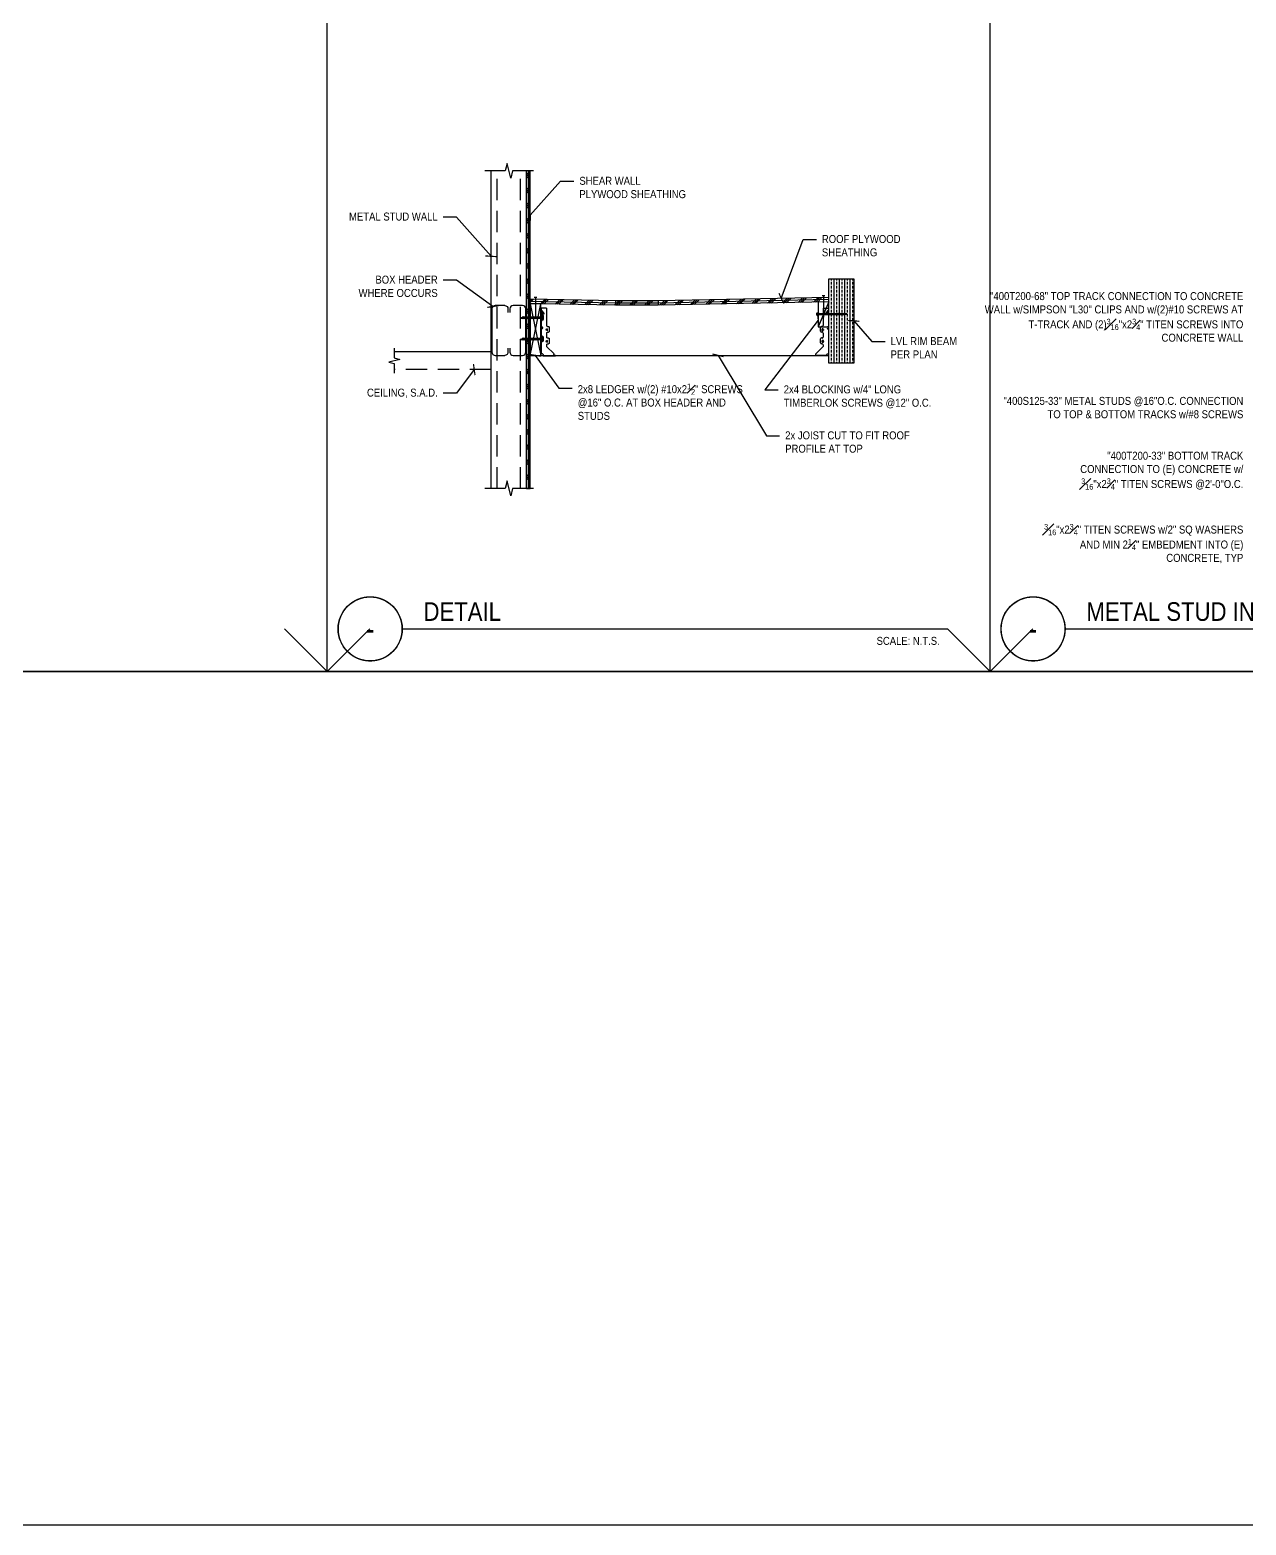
# Model space of a CAD drawing. Header units: inches. Extents: x -16404 to 14624, y -1591 to 16152.
# Drawn here: x -13829.1 to -13658.1, y 5040 to 5250.2 of the extents above; entities that cross this region are included whole.
import ezdxf
from ezdxf.enums import TextEntityAlignment as Align

# ---------------------------------------------------------------- set-up
doc = ezdxf.new("R2010")
doc.units = ezdxf.units.IN
doc.header["$LTSCALE"] = 24
doc.header["$MEASUREMENT"] = 0
doc.linetypes.add('DASHED2', pattern=[0.375, 0.25, -0.125])
doc.linetypes.add('HIDDEN2', pattern=[0.1875, 0.125, -0.0625])
doc.layers.get('0').update_dxf_attribs({"linetype": 'CONTINUOUS'})
for name, color, linetype in [('S-ANNO-DIMS', 2, 'CONTINUOUS'), ('S-ANNO-NOTE', 4, 'CONTINUOUS'), ('S-ARCH', 1, 'CONTINUOUS'), ('S-BREAK', 2, 'CONTINUOUS'), ('S-CONC', 4, 'CONTINUOUS'), ('S-NAIL', 2, 'CONTINUOUS'), ('S-SIMPSON', 2, 'CONTINUOUS'), ('S-STEEL', 4, 'CONTINUOUS'), ('S-WOOD', 3, 'CONTINUOUS')]:
    doc.layers.add(name, color=color, linetype=linetype)
doc.layers.add('S-ANNO-GRID-NONPLOT', color=251, linetype='CONTINUOUS', plot=False)
doc.layers.add('S-ANNO-NONPLOT', color=253, linetype='CONTINUOUS', plot=False)
doc.layers.add('S-HATCH1', color=1, linetype='CONTINUOUS', transparency=0.5)
doc.styles.add('Arial', font='arial.ttf', dxfattribs={"width": 0.85})
doc.dimstyles.new('DIM-12$7', dxfattribs={"dimscale": 12, "dimtxt": 0.09375, "dimasz": 0.125, "dimexe": 0.0625, "dimexo": 0.0625, "dimgap": 0.0625, "dimtad": 1, "dimdec": 4, "dimzin": 11, "dimdsep": 46, "dimlunit": 4, "dimtxsty": 'Arial', "dimblk": 'ARCHTICK', "dimcen": 0.125, "dimclrd": 256, "dimclre": 256, "dimclrt": 4, "dimadec": 0, "dimazin": 0, "dimtfac": 0.75, "dimtdec": 4, "dimtofl": 0, "dimtmove": 0, "dimatfit": 3, "dimldrblk": 'ARCHTICK', "dimfxl": 1, "dimfrac": 1, "dimtolj": 1, "dimtzin": 11, "dimarcsym": 0})

# ---------------------------------------------------------------- blocks, each defined once
blk = doc.blocks.new('LUS28-r')
at = {"layer": 'S-SIMPSON'}
for p, q in [((-0.81, 6.62), (-0.81, 4.19)), ((-0.81, 6.62), (-0.06, 6.62)), ((-0.39, 5.97), (-0.08, 6.34)), ((-0.08, 6.32), (-0.37, 5.96)), ((-0.06, 6.62), (-0.06, 0.25)), ((0, 6.62), (-0.06, 6.62)), ((0, 0.25), (0, 6.62)), ((-0.06, 6.26), (-0.34, 5.93)), ((-0.32, 5.85), (-0.14, 5.82)), ((-0.32, 5.8), (-0.14, 5.77)), ((-0.3, 5.73), (-0.06, 5.69)), ((-0.14, 5.82), (-0.14, 5.77)), ((-0.14, 5.82), (-0.06, 5.73)), ((-0.14, 5.77), (-0.06, 5.69)), ((-0.06, 5.69), (-0.06, 5.73)), ((-1.19, 3.38), (-1.19, 3.94)), ((-1.19, 1.75), (-1.19, 2.31)), ((-0.94, 4.06), (-1.06, 4.06)), ((-0.94, 3.25), (-1.06, 3.25)), ((-0.94, 2.44), (-1.06, 2.44)), ((-0.94, 3.45), (-0.94, 3.73)), ((-0.94, 1.83), (-0.94, 2.11)), ((-0.81, 3.12), (-0.81, 2.56)), ((-2.06, 0), (-1.93, 0)), ((-2.06, -0.06), (-2.06, 0)), ((-0.32, 0), (-1.93, 0)), ((-1.86, 0.2), (-0.81, 1.25)), ((-0.94, 1.62), (-1.06, 1.62)), ((-0.81, 1.5), (-0.81, 1.25)), ((-0.32, 0), (-0.32, -0.06)), ((-0.11, 0.2), (-0.06, 0.25)), ((-0.06, 0.25), (0, 0.25)), ((-0.32, -0.06), (-2.06, -0.06))]:
    blk.add_line(p, q, dxfattribs=at)
for points in [[(-1.99, -0.06), (-1.86, 0.07, 0.414214), (-1.86, 0.2)], [(-0.25, 0.2), (-0.31, 0.13, 0.375313), (-0.32, 0)], [(-0.25, 0.2, -0.414214), (-0.11, 0.2)]]:
    blk.add_lwpolyline(points, format="xyb", dxfattribs=at)
for centre, radius, start, end in [((-0.11, 6.38), 0.0492, 320, 0), ((-0.11, 6.35), 0.0492, 320, 0), ((-0.27, 5.88), 0.148, 140, 260), ((-0.3, 5.9), 0.0984, 140, 260), ((-0.31, 5.9), 0.0471, 140, 260), ((-1.06, 3.94), 0.125, 90, 180), ((-1.06, 3.38), 0.125, 180, 270), ((-1.06, 2.31), 0.125, 90, 180), ((-0.94, 4.19), 0.125, 270, 0), ((-0.94, 3.44), 0.292, 75.6955, 90), ((-0.94, 3.66), 0.0477, 57.3921, 90), ((-0.94, 3.64), 0.0327, 56.4892, 90), ((-0.94, 3.55), 0.0327, 270, 303.5108), ((-0.94, 3.53), 0.0477, 270, 302.6079), ((-0.94, 3.74), 0.292, 270, 284.3045), ((-0.94, 3.12), 0.125, 0, 90), ((-0.94, 2.56), 0.125, 270, 0), ((-0.94, 1.82), 0.292, 75.6955, 90), ((-0.95, 3.62), 0.0605, 32.0281, 56.4892), ((-0.95, 3.57), 0.0605, 303.5108, 327.9719), ((-0.96, 3.63), 0.0838, 32.9227, 57.3921), ((-0.96, 3.56), 0.0838, 302.6079, 327.0773), ((-0.98, 3.6), 0.0894, 14.5265, 32.0281), ((-0.98, 3.58), 0.0894, 327.9719, 345.4735), ((-0.99, 3.61), 0.121, 15.0134, 32.9227), ((-1.02, 3.59), 0.129, 0, 14.5265), ((-1.02, 3.59), 0.129, 345.4735, 360), ((-0.99, 3.58), 0.121, 327.0773, 344.9866), ((-1.04, 3.59), 0.171, 0, 15.0134), ((-1.04, 3.59), 0.171, 344.9866, 0), ((-0.92, 3.52), 0.215, 55.2517, 64.6689), ((-0.92, 3.67), 0.215, 295.3311, 304.7483), ((-0.88, 3.56), 0.158, 50.4364, 55.2517), ((-0.88, 3.62), 0.158, 304.7483, 309.5636), ((-0.83, 3.59), 0.0996, 0, 23.0158), ((-0.83, 3.59), 0.0996, 336.9842, 0), ((-0.06, 3.88), 0.188, 90.0306, 270), ((-1.06, 1.75), 0.125, 180, 270), ((-0.94, 2.03), 0.0477, 57.3921, 90), ((-0.94, 2.02), 0.0327, 56.4892, 90), ((-0.94, 1.92), 0.0327, 270, 303.5108), ((-0.94, 1.91), 0.0477, 270, 302.6079), ((-0.94, 2.12), 0.292, 270, 284.3045), ((-0.94, 1.5), 0.125, 0, 90), ((-0.95, 1.99), 0.0605, 32.0281, 56.4892), ((-0.95, 1.94), 0.0605, 303.5108, 327.9719), ((-0.96, 2), 0.0838, 32.9227, 57.3921), ((-0.96, 1.94), 0.0838, 302.6079, 327.0773), ((-0.98, 1.98), 0.0894, 14.5265, 32.0281), ((-0.98, 1.96), 0.0894, 327.9719, 345.4735), ((-0.99, 1.98), 0.121, 15.0134, 32.9227), ((-1.02, 1.97), 0.129, 0, 14.5265), ((-1.02, 1.97), 0.129, 345.4735, 360), ((-0.99, 1.96), 0.121, 327.0773, 344.9866), ((-1.04, 1.97), 0.171, 0, 15.0134), ((-1.04, 1.97), 0.171, 344.9866, 0), ((-0.92, 1.89), 0.215, 55.2517, 64.6689), ((-0.92, 2.05), 0.215, 295.3311, 304.7483), ((-0.88, 1.94), 0.158, 50.4364, 55.2517), ((-0.88, 2), 0.158, 304.7483, 309.5636), ((-0.83, 1.97), 0.0996, 0, 23.0158), ((-0.83, 1.97), 0.0996, 336.9842, 0)]:
    blk.add_arc(centre, radius, start, end, dxfattribs=at)
blk = doc.blocks.new('10d')
at = {"color": 3}
blk.add_line((0.19, 0.25), (-0.19, 0.25), dxfattribs=at)
at = {"color": 2}
blk.add_line((0, 0.25), (0, -2.75), dxfattribs=at)
blk = doc.blocks.new('_ARCHTICK')
at = {"color": 0, "linetype": 'ByBlock', "const_width": 0.15}
blk.add_lwpolyline([(-0.5, -0.5), (0.5, 0.5)], dxfattribs=at)
blk = doc.blocks.new('no10x2-1-2 Sht Mtl Screw')
at = {"color": 2}
for p, q in [((-0.33, 0.26), (-0.33, 0.07)), ((0.23, 0.35), (-0.24, 0.35)), ((-0.14, 0.07), (-0.14, 0.26)), ((-0.11, -2.48), (-0.11, 0)), ((0.1, 0), (0.1, -2.85)), ((0.13, 0.26), (0.13, 0.07)), ((0.32, 0.07), (0.32, 0.26)), ((0.15, -0.64), (-0.16, -0.49)), ((0.15, -0.78), (-0.16, -0.62)), ((0.15, -0.92), (-0.16, -0.76)), ((0.15, -1.06), (-0.16, -0.9)), ((0.15, -1.2), (-0.16, -1.04)), ((0.15, -1.34), (-0.16, -1.18)), ((0.15, -1.47), (-0.16, -1.32)), ((0.15, -1.61), (-0.16, -1.45)), ((0.15, -1.75), (-0.16, -1.59)), ((0.15, -1.89), (-0.16, -1.73)), ((0.15, -2.03), (-0.16, -1.87)), ((0.15, -2.17), (-0.16, -2.01)), ((0.15, -0.51), (-0.14, -0.36)), ((0.15, -2.31), (-0.16, -2.15)), ((0.15, -2.44), (-0.16, -2.28)), ((0.15, -2.58), (-0.16, -2.42)), ((0, -2.79), (-0.09, -2.59)), ((0.1, -2.85), (0.08, -2.85))]:
    blk.add_line(p, q, dxfattribs=at)
blk.add_lwpolyline([(0.48, 0.07), (0.48, 0), (-0.48, 0), (-0.48, 0.07)], close=True, dxfattribs=at)
for centre, radius, start, end in [((-0.24, 0.26), 0.0926, 90, 180), ((-0.25, 0.18), 0.132, 37.8476, 125.9208), ((0, 0.07), 0.231, 53.1301, 126.8699), ((0.24, 0.18), 0.132, 54.0792, 142.1524), ((0.23, 0.26), 0.0926, 0, 90), ((0.1, -2.5), 0.204, 174.7974, 205.0321), ((0.09, -2.74), 0.105, 205.7938, 275.8226)]:
    blk.add_arc(centre, radius, start, end, dxfattribs=at)
blk = doc.blocks.new('TLOK04')
at = {"layer": 'S-SIMPSON'}
for p, q in [((-0.22, 0.04), (0.22, 0.04)), ((-0.22, 0.04), (-0.22, 0)), ((-0.22, 0), (0.22, 0)), ((-0.18, 0.19), (-0.18, 0.04)), ((-0.14, 0.2), (0.14, 0.2)), ((-0.07, -0.12), (-0.13, 0)), ((-0.13, 0), (0.13, 0)), ((-0.09, 0.19), (-0.09, 0.04)), ((0.07, -0.12), (0.13, 0)), ((0.09, 0.19), (0.09, 0.04)), ((0.18, 0.19), (0.18, 0.04)), ((0.22, 0.04), (0.22, 0)), ((-0.07, -2.03), (-0.1, -2)), ((-0.07, -2.03), (-0.1, -2)), ((-0.07, -2.03), (-0.1, -2)), ((-0.07, -2.03), (-0.1, -2)), ((-0.07, -2), (-0.1, -2)), ((-0.07, -2), (-0.1, -2)), ((-0.07, -2), (-0.1, -2)), ((-0.07, -2), (-0.1, -2)), ((-0.1, -2), (0.1, -2.04)), ((-0.1, -2), (0.1, -2.04)), ((-0.1, -2), (0.1, -2.04)), ((-0.1, -2), (0.1, -2.04)), ((-0.07, -2.08), (-0.1, -2.09)), ((-0.07, -2.08), (-0.1, -2.09)), ((-0.07, -2.08), (-0.1, -2.09)), ((-0.07, -2.08), (-0.1, -2.09)), ((-0.07, -2.08), (-0.1, -2.09)), ((-0.07, -2.11), (-0.1, -2.09)), ((-0.07, -2.11), (-0.1, -2.09)), ((-0.07, -2.11), (-0.1, -2.09)), ((-0.07, -2.11), (-0.1, -2.09)), ((-0.07, -2.11), (-0.1, -2.09)), ((-0.1, -2.09), (0.1, -2.13)), ((-0.1, -2.09), (0.1, -2.13)), ((-0.1, -2.09), (0.1, -2.13)), ((-0.1, -2.09), (0.1, -2.13)), ((-0.1, -2.09), (0.1, -2.13)), ((-0.07, -0.12), (-0.07, -2)), ((0.1, -2.04), (-0.07, -2)), ((0.1, -2.04), (-0.07, -2)), ((0.1, -2.04), (-0.07, -2)), ((0.1, -2.04), (-0.07, -2)), ((-0.07, -2.03), (-0.07, -2.08)), ((0.07, -2.06), (-0.07, -2.03)), ((0.07, -2.06), (-0.07, -2.03)), ((0.07, -2.06), (-0.07, -2.03)), ((0.07, -2.06), (-0.07, -2.03)), ((0.1, -2.13), (-0.07, -2.08)), ((0.1, -2.13), (-0.07, -2.08)), ((0.1, -2.13), (-0.07, -2.08)), ((0.1, -2.13), (-0.07, -2.08)), ((0.1, -2.13), (-0.07, -2.08)), ((0.07, -0.12), (0.07, -2.03)), ((0.07, -2.06), (0.1, -2.04)), ((0.07, -2.06), (0.1, -2.04)), ((0.07, -2.06), (0.1, -2.04)), ((0.07, -2.06), (0.1, -2.04)), ((0.07, -2.06), (0.07, -2.12)), ((-0.07, -2.2), (-0.1, -2.17)), ((-0.07, -2.2), (-0.1, -2.17)), ((-0.07, -2.2), (-0.1, -2.17)), ((-0.07, -2.2), (-0.1, -2.17)), ((-0.07, -2.17), (-0.1, -2.17)), ((-0.07, -2.17), (-0.1, -2.17)), ((-0.07, -2.17), (-0.1, -2.17)), ((-0.07, -2.17), (-0.1, -2.17)), ((-0.1, -2.17), (0.1, -2.21)), ((-0.1, -2.17), (0.1, -2.21)), ((-0.1, -2.17), (0.1, -2.21)), ((-0.1, -2.17), (0.1, -2.21)), ((-0.07, -2.25), (-0.1, -2.26)), ((-0.07, -2.25), (-0.1, -2.26)), ((-0.07, -2.25), (-0.1, -2.26)), ((-0.07, -2.25), (-0.1, -2.26)), ((-0.07, -2.28), (-0.1, -2.26)), ((-0.07, -2.28), (-0.1, -2.26)), ((-0.07, -2.28), (-0.1, -2.26)), ((-0.07, -2.28), (-0.1, -2.26)), ((-0.1, -2.26), (0.1, -2.3)), ((-0.1, -2.26), (0.1, -2.3)), ((-0.1, -2.26), (0.1, -2.3)), ((-0.1, -2.26), (0.1, -2.3)), ((-0.07, -2.37), (-0.1, -2.34)), ((-0.07, -2.37), (-0.1, -2.34)), ((-0.07, -2.37), (-0.1, -2.34)), ((-0.07, -2.37), (-0.1, -2.34)), ((-0.07, -2.34), (-0.1, -2.34)), ((-0.07, -2.34), (-0.1, -2.34)), ((-0.07, -2.34), (-0.1, -2.34)), ((-0.07, -2.34), (-0.1, -2.34)), ((-0.1, -2.34), (0.1, -2.38)), ((-0.1, -2.34), (0.1, -2.38)), ((-0.1, -2.34), (0.1, -2.38)), ((-0.1, -2.34), (0.1, -2.38)), ((-0.07, -2.42), (-0.1, -2.43)), ((-0.07, -2.42), (-0.1, -2.43)), ((-0.07, -2.45), (-0.1, -2.43)), ((-0.07, -2.45), (-0.1, -2.43)), ((-0.1, -2.43), (0.1, -2.47)), ((-0.1, -2.43), (0.1, -2.47)), ((-0.07, -2.54), (-0.1, -2.51)), ((-0.07, -2.54), (-0.1, -2.51)), ((-0.07, -2.51), (-0.1, -2.51)), ((-0.07, -2.51), (-0.1, -2.51)), ((-0.1, -2.51), (0.1, -2.55)), ((-0.1, -2.51), (0.1, -2.55)), ((-0.07, -2.59), (-0.1, -2.6)), ((-0.07, -2.62), (-0.1, -2.6)), ((-0.1, -2.6), (0.1, -2.64)), ((-0.07, -2.68), (-0.1, -2.69)), ((-0.07, -2.68), (-0.1, -2.69)), ((-0.07, -2.68), (-0.1, -2.69)), ((-0.07, -2.68), (-0.1, -2.69)), ((-0.07, -2.71), (-0.1, -2.69)), ((-0.07, -2.71), (-0.1, -2.69)), ((-0.07, -2.71), (-0.1, -2.69)), ((-0.07, -2.71), (-0.1, -2.69)), ((-0.1, -2.69), (0.1, -2.72)), ((-0.1, -2.69), (0.1, -2.72)), ((-0.1, -2.69), (0.1, -2.72)), ((-0.1, -2.69), (0.1, -2.72)), ((-0.07, -2.76), (-0.1, -2.77)), ((-0.07, -2.76), (-0.1, -2.77)), ((-0.07, -2.76), (-0.1, -2.77)), ((-0.07, -2.76), (-0.1, -2.77)), ((-0.07, -2.79), (-0.1, -2.77)), ((-0.07, -2.79), (-0.1, -2.77)), ((-0.07, -2.79), (-0.1, -2.77)), ((-0.07, -2.79), (-0.1, -2.77)), ((-0.1, -2.77), (0.1, -2.81)), ((-0.1, -2.77), (0.1, -2.81)), ((-0.1, -2.77), (0.1, -2.81)), ((-0.1, -2.77), (0.1, -2.81)), ((-0.07, -2.85), (-0.1, -2.86)), ((-0.07, -2.85), (-0.1, -2.86)), ((-0.07, -2.85), (-0.1, -2.86)), ((-0.07, -2.85), (-0.1, -2.86)), ((-0.07, -2.85), (-0.1, -2.86)), ((-0.07, -2.88), (-0.1, -2.86)), ((-0.07, -2.88), (-0.1, -2.86)), ((-0.07, -2.88), (-0.1, -2.86)), ((-0.07, -2.88), (-0.1, -2.86)), ((-0.07, -2.88), (-0.1, -2.86)), ((-0.1, -2.86), (0.1, -2.89)), ((-0.1, -2.86), (0.1, -2.89)), ((-0.1, -2.86), (0.1, -2.89)), ((-0.1, -2.86), (0.1, -2.89)), ((-0.1, -2.86), (0.1, -2.89)), ((-0.07, -2.96), (-0.1, -2.94)), ((-0.07, -2.96), (-0.1, -2.94)), ((-0.07, -2.96), (-0.1, -2.94)), ((-0.07, -2.96), (-0.1, -2.94)), ((-0.07, -2.94), (-0.1, -2.94)), ((-0.07, -2.94), (-0.1, -2.94)), ((-0.07, -2.94), (-0.1, -2.94)), ((-0.07, -2.94), (-0.1, -2.94)), ((-0.1, -2.94), (0.1, -2.98)), ((-0.1, -2.94), (0.1, -2.98)), ((-0.1, -2.94), (0.1, -2.98)), ((-0.07, -3.02), (-0.1, -3.03)), ((-0.07, -3.02), (-0.1, -3.03)), ((-0.07, -3.02), (-0.1, -3.03)), ((-0.07, -3.02), (-0.1, -3.03)), ((-0.07, -3.05), (-0.1, -3.03)), ((-0.07, -3.05), (-0.1, -3.03)), ((-0.07, -3.05), (-0.1, -3.03)), ((-0.07, -3.05), (-0.1, -3.03)), ((-0.1, -3.03), (0.1, -3.06)), ((-0.1, -3.03), (0.1, -3.06)), ((-0.1, -3.03), (0.1, -3.06)), ((-0.1, -3.03), (0.1, -3.06)), ((-0.07, -3.13), (-0.1, -3.11)), ((-0.07, -3.13), (-0.1, -3.11)), ((-0.07, -3.13), (-0.1, -3.11)), ((-0.07, -3.13), (-0.1, -3.11)), ((-0.07, -3.11), (-0.1, -3.11)), ((-0.07, -3.11), (-0.1, -3.11)), ((-0.07, -3.11), (-0.1, -3.11)), ((-0.07, -3.11), (-0.1, -3.11)), ((-0.1, -3.11), (0.1, -3.15)), ((-0.1, -3.11), (0.1, -3.15)), ((-0.1, -3.11), (0.1, -3.15)), ((-0.1, -3.11), (0.1, -3.15)), ((-0.07, -3.19), (-0.1, -3.2)), ((-0.07, -3.19), (-0.1, -3.2)), ((-0.07, -3.22), (-0.1, -3.2)), ((-0.07, -3.22), (-0.1, -3.2)), ((-0.1, -3.2), (0.1, -3.23)), ((-0.1, -3.2), (0.1, -3.23)), ((-0.07, -3.3), (-0.1, -3.28)), ((-0.07, -3.3), (-0.1, -3.28)), ((-0.07, -3.28), (-0.1, -3.28)), ((-0.07, -3.28), (-0.1, -3.28)), ((-0.1, -3.28), (0.1, -3.32)), ((-0.1, -3.28), (0.1, -3.32)), ((-0.07, -3.36), (-0.1, -3.37)), ((-0.07, -3.39), (-0.1, -3.37)), ((-0.1, -3.37), (0.1, -3.4)), ((-0.07, -3.47), (-0.1, -3.45)), ((-0.07, -3.45), (-0.1, -3.45)), ((-0.1, -3.45), (0.1, -3.49)), ((-0.07, -3.53), (-0.1, -3.54)), ((-0.07, -3.56), (-0.1, -3.54)), ((-0.1, -3.54), (0.1, -3.57)), ((-0.07, -3.64), (-0.1, -3.62)), ((-0.07, -3.62), (-0.1, -3.62)), ((-0.1, -3.62), (0.1, -3.66)), ((-0.05, -3.71), (-0.08, -3.71)), ((-0.05, -3.74), (-0.08, -3.71)), ((-0.08, -3.71), (0.07, -3.74)), ((-0.07, -2.11), (-0.07, -2.17)), ((0.07, -2.15), (-0.07, -2.11)), ((0.07, -2.15), (-0.07, -2.11)), ((0.07, -2.15), (-0.07, -2.11)), ((0.07, -2.15), (-0.07, -2.11)), ((0.07, -2.15), (-0.07, -2.11)), ((0.1, -2.21), (-0.07, -2.17)), ((0.1, -2.21), (-0.07, -2.17)), ((0.1, -2.21), (-0.07, -2.17)), ((0.1, -2.21), (-0.07, -2.17)), ((-0.07, -2.2), (-0.07, -2.25)), ((0.07, -2.23), (-0.07, -2.2)), ((0.07, -2.23), (-0.07, -2.2)), ((0.07, -2.23), (-0.07, -2.2)), ((0.07, -2.23), (-0.07, -2.2)), ((0.1, -2.3), (-0.07, -2.25)), ((0.1, -2.3), (-0.07, -2.25)), ((0.1, -2.3), (-0.07, -2.25)), ((0.1, -2.3), (-0.07, -2.25)), ((-0.07, -2.28), (-0.07, -2.34)), ((0.07, -2.32), (-0.07, -2.28)), ((0.07, -2.32), (-0.07, -2.28)), ((0.07, -2.32), (-0.07, -2.28)), ((0.07, -2.32), (-0.07, -2.28)), ((0.1, -2.38), (-0.07, -2.34)), ((0.1, -2.38), (-0.07, -2.34)), ((0.1, -2.38), (-0.07, -2.34)), ((0.1, -2.38), (-0.07, -2.34)), ((-0.07, -2.37), (-0.07, -2.42)), ((0.07, -2.4), (-0.07, -2.37)), ((0.07, -2.4), (-0.07, -2.37)), ((0.07, -2.4), (-0.07, -2.37)), ((0.07, -2.4), (-0.07, -2.37)), ((0.1, -2.47), (-0.07, -2.42)), ((0.1, -2.47), (-0.07, -2.42)), ((-0.07, -2.45), (-0.07, -2.51)), ((0.07, -2.49), (-0.07, -2.45)), ((0.07, -2.49), (-0.07, -2.45)), ((0.1, -2.55), (-0.07, -2.51)), ((0.1, -2.55), (-0.07, -2.51)), ((-0.07, -2.54), (-0.07, -2.59)), ((0.07, -2.57), (-0.07, -2.54)), ((0.07, -2.57), (-0.07, -2.54)), ((0.1, -2.64), (-0.07, -2.59)), ((-0.07, -2.62), (-0.07, -2.68)), ((0.07, -2.66), (-0.07, -2.62)), ((0.1, -2.72), (-0.07, -2.68)), ((0.1, -2.72), (-0.07, -2.68)), ((0.1, -2.72), (-0.07, -2.68)), ((0.1, -2.72), (-0.07, -2.68)), ((-0.07, -2.71), (-0.07, -2.76)), ((0.07, -2.74), (-0.07, -2.71)), ((0.07, -2.74), (-0.07, -2.71)), ((0.07, -2.74), (-0.07, -2.71)), ((0.07, -2.74), (-0.07, -2.71)), ((0.1, -2.81), (-0.07, -2.76)), ((0.1, -2.81), (-0.07, -2.76)), ((0.1, -2.81), (-0.07, -2.76)), ((0.1, -2.81), (-0.07, -2.76)), ((-0.07, -2.79), (-0.07, -2.85)), ((0.07, -2.83), (-0.07, -2.79)), ((0.07, -2.83), (-0.07, -2.79)), ((0.07, -2.83), (-0.07, -2.79)), ((0.07, -2.83), (-0.07, -2.79)), ((0.1, -2.89), (-0.07, -2.85)), ((0.1, -2.89), (-0.07, -2.85)), ((0.1, -2.89), (-0.07, -2.85)), ((0.1, -2.89), (-0.07, -2.85)), ((0.1, -2.89), (-0.07, -2.85)), ((-0.07, -2.88), (-0.07, -2.94)), ((0.07, -2.91), (-0.07, -2.88)), ((0.07, -2.91), (-0.07, -2.88)), ((0.07, -2.91), (-0.07, -2.88)), ((0.07, -2.91), (-0.07, -2.88)), ((0.07, -2.91), (-0.07, -2.88)), ((0.1, -2.98), (-0.07, -2.94)), ((0.1, -2.98), (-0.07, -2.94)), ((0.1, -2.98), (-0.07, -2.94)), ((0.07, -2.97), (-0.07, -2.94)), ((-0.07, -2.96), (-0.07, -3.02)), ((0.07, -3), (-0.07, -2.96)), ((0.07, -3), (-0.07, -2.96)), ((0.07, -3), (-0.07, -2.96)), ((0.07, -3), (-0.07, -2.96)), ((0.1, -3.06), (-0.07, -3.02)), ((0.1, -3.06), (-0.07, -3.02)), ((0.1, -3.06), (-0.07, -3.02)), ((0.1, -3.06), (-0.07, -3.02)), ((-0.07, -3.05), (-0.07, -3.11)), ((0.07, -3.08), (-0.07, -3.05)), ((0.07, -3.08), (-0.07, -3.05)), ((0.07, -3.08), (-0.07, -3.05)), ((0.07, -3.08), (-0.07, -3.05)), ((0.1, -3.15), (-0.07, -3.11)), ((0.1, -3.15), (-0.07, -3.11)), ((0.1, -3.15), (-0.07, -3.11)), ((0.1, -3.15), (-0.07, -3.11)), ((-0.07, -3.13), (-0.07, -3.19)), ((0.07, -3.17), (-0.07, -3.13)), ((0.07, -3.17), (-0.07, -3.13)), ((0.07, -3.17), (-0.07, -3.13)), ((0.07, -3.17), (-0.07, -3.13)), ((0.1, -3.23), (-0.07, -3.19)), ((0.1, -3.23), (-0.07, -3.19)), ((-0.07, -3.22), (-0.07, -3.28)), ((0.07, -3.25), (-0.07, -3.22)), ((0.07, -3.25), (-0.07, -3.22)), ((0.1, -3.32), (-0.07, -3.28)), ((0.1, -3.32), (-0.07, -3.28)), ((-0.07, -3.3), (-0.07, -3.36)), ((0.07, -3.34), (-0.07, -3.3)), ((0.07, -3.34), (-0.07, -3.3)), ((0.1, -3.4), (-0.07, -3.36)), ((-0.07, -3.39), (-0.07, -3.45)), ((0.07, -3.42), (-0.07, -3.39)), ((0.1, -3.49), (-0.07, -3.45)), ((-0.07, -3.47), (-0.07, -3.53)), ((0.07, -3.51), (-0.07, -3.47)), ((0.1, -3.57), (-0.07, -3.53)), ((-0.07, -3.56), (-0.07, -3.57)), ((0.07, -3.6), (-0.07, -3.56)), ((0.1, -3.66), (-0.07, -3.62)), ((0.07, -3.68), (-0.07, -3.64)), ((-0.03, -3.82), (-0.06, -3.8)), ((-0.06, -3.8), (0.06, -3.82)), ((-0.03, -3.8), (-0.06, -3.8)), ((0.07, -3.74), (-0.05, -3.71)), ((0.04, -3.76), (-0.05, -3.74)), ((-0.02, -3.91), (-0.05, -3.89)), ((-0.01, -3.89), (-0.05, -3.89)), ((-0.05, -3.89), (0.04, -3.9)), ((0.06, -3.82), (-0.03, -3.8)), ((0.03, -3.84), (-0.03, -3.82)), ((0.01, -3.92), (-0.02, -3.91)), ((0.04, -3.9), (-0.01, -3.89)), ((0.01, -3.92), (0.04, -3.9)), ((0.03, -3.84), (0.06, -3.82)), ((0.04, -3.76), (0.07, -3.74)), ((0.07, -2.15), (0.1, -2.13)), ((0.07, -2.15), (0.1, -2.13)), ((0.07, -2.15), (0.1, -2.13)), ((0.07, -2.15), (0.1, -2.13)), ((0.07, -2.15), (0.1, -2.13)), ((0.07, -2.15), (0.07, -2.2)), ((0.07, -2.23), (0.1, -2.21)), ((0.07, -2.23), (0.1, -2.21)), ((0.07, -2.23), (0.1, -2.21)), ((0.07, -2.23), (0.1, -2.21)), ((0.07, -2.23), (0.07, -2.29)), ((0.07, -2.32), (0.1, -2.3)), ((0.07, -2.32), (0.1, -2.3)), ((0.07, -2.32), (0.1, -2.3)), ((0.07, -2.32), (0.1, -2.3)), ((0.07, -2.32), (0.07, -2.37)), ((0.07, -2.4), (0.1, -2.38)), ((0.07, -2.4), (0.1, -2.38)), ((0.07, -2.4), (0.1, -2.38)), ((0.07, -2.4), (0.1, -2.38)), ((0.07, -2.4), (0.07, -2.46)), ((0.07, -2.49), (0.1, -2.47)), ((0.07, -2.49), (0.1, -2.47)), ((0.07, -2.49), (0.07, -2.54)), ((0.07, -2.57), (0.1, -2.55)), ((0.07, -2.57), (0.1, -2.55)), ((0.07, -2.57), (0.07, -2.63)), ((0.07, -2.66), (0.1, -2.64)), ((0.07, -2.66), (0.07, -2.71)), ((0.07, -2.74), (0.1, -2.72)), ((0.07, -2.74), (0.1, -2.72)), ((0.07, -2.74), (0.1, -2.72)), ((0.07, -2.74), (0.1, -2.72)), ((0.07, -2.74), (0.07, -2.8)), ((0.07, -2.83), (0.1, -2.81)), ((0.07, -2.83), (0.1, -2.81)), ((0.07, -2.83), (0.1, -2.81)), ((0.07, -2.83), (0.1, -2.81)), ((0.07, -2.83), (0.07, -2.89)), ((0.07, -2.91), (0.1, -2.89)), ((0.07, -2.91), (0.1, -2.89)), ((0.07, -2.91), (0.1, -2.89)), ((0.07, -2.91), (0.1, -2.89)), ((0.07, -2.91), (0.1, -2.89)), ((0.07, -2.91), (0.07, -2.97)), ((0.07, -2.97), (0.1, -2.98)), ((0.07, -3), (0.1, -2.98)), ((0.07, -3), (0.1, -2.98)), ((0.07, -3), (0.1, -2.98)), ((0.07, -3), (0.1, -2.98)), ((0.07, -3), (0.07, -3.06)), ((0.07, -3.08), (0.1, -3.06)), ((0.07, -3.08), (0.1, -3.06)), ((0.07, -3.08), (0.1, -3.06)), ((0.07, -3.08), (0.1, -3.06)), ((0.07, -3.08), (0.07, -3.14)), ((0.07, -3.17), (0.1, -3.15)), ((0.07, -3.17), (0.1, -3.15)), ((0.07, -3.17), (0.1, -3.15)), ((0.07, -3.17), (0.1, -3.15)), ((0.07, -3.17), (0.07, -3.23)), ((0.07, -3.25), (0.1, -3.23)), ((0.07, -3.25), (0.1, -3.23)), ((0.07, -3.25), (0.07, -3.31)), ((0.07, -3.34), (0.1, -3.32)), ((0.07, -3.34), (0.1, -3.32)), ((0.07, -3.34), (0.07, -3.4)), ((0.07, -3.42), (0.1, -3.4)), ((0.07, -3.42), (0.07, -3.48)), ((0.07, -3.51), (0.1, -3.49)), ((0.07, -3.51), (0.07, -3.57)), ((0.07, -3.6), (0.1, -3.57)), ((0.07, -3.68), (0.1, -3.66))]:
    blk.add_line(p, q, dxfattribs=at)
for centre, radius, start, end in [((-0.14, 0.12), 0.086, 57.7958, 122.2042), ((0, -0.12), 0.324, 73.5736, 106.4264), ((0.14, 0.12), 0.086, 57.7958, 122.2042), ((2.45, -3.35), 2.54, 184.9808, 185.97), ((2.45, -3.35), 2.54, 186.5995, 188.0964), ((2.45, -3.35), 2.54, 188.5029, 190.1389), ((2.45, -3.35), 2.54, 190.5327, 192.1798), ((2.45, -3.35), 2.54, 192.6368, 194.7605), ((-2.45, -3.35), 2.54, 345.2395, 347.1882), ((-2.45, -3.35), 2.54, 347.6645, 349.1255), ((-2.45, -3.35), 2.54, 349.5372, 351.0028), ((-2.45, -3.35), 2.54, 351.4143, 352.6639), ((-2.45, -3.35), 2.54, 353.2964, 354.5481)]:
    blk.add_arc(centre, radius, start, end, dxfattribs=at)
blk = doc.blocks.new('Se_24x36_DETAILS_GRID')
for p, q in [((7.767, 0), (7.767, 7.667)), ((15.535, 0), (15.535, 7.667)), ((7.767, 0), (8.267, 0.5)), ((15.535, 0), (16.035, 0.5)), ((0, 0), (7.767, 0)), ((7.767, 0), (15.535, 0)), ((15.535, 0), (23.302, 0))]:
    blk.add_line(p, q)
at = {"linetype": 'DASHED2', "ltscale": 0.5}
for p, q in [((7.767, 0), (7.267, 0.5)), ((15.535, 0), (15.035, 0.5))]:
    blk.add_line(p, q, dxfattribs=at)
blk = doc.blocks.new('*U335')
at = {"const_width": 0.188}
for points in [[(-4.5, 0, -1), (4.5, 0, 3.732051)], [(-4.5, 0, 1), (4.5, 0, -3.732051)]]:
    blk.add_lwpolyline(points, format="xyb", dxfattribs=at)
blk.add_lwpolyline([(4.5, 0), (81.21, 0)], dxfattribs=at)
blk.add_circle((0, 0), 4.5)
at = {"style": 'Arial', "width": 0.85}
for tag, p in [('DWG_TITLE_1', (7.5, 6.19)), ('DWG_TITLE_2', (7.5, 2.44))]:
    blk.add_attdef(tag, text='', height=2.62, dxfattribs=at).set_placement(p, align=Align.MIDDLE_LEFT)
blk.add_attdef('#', text='', height=3, dxfattribs=at).set_placement((0, 0), align=Align.MIDDLE_CENTER)
blk.add_attdef('SCALE', text='', height=1.12, dxfattribs=at).set_placement((80.08, -1.12), align=Align.TOP_RIGHT)

msp = doc.modelspace()

# ---------------------------------------------------------------- hatches: boundary and pattern name
at = {"layer": 'S-HATCH1'}
h = msp.add_hatch(dxfattribs=at)
h.set_pattern_fill('PLAST', color=256, scale=6, angle=-45, style=0)
h.set_pattern_definition([(315, (-16659.0106, 3180.3521), (1.0606602, 1.0606602), []), (315, (-16658.878, 3180.4847), (1.0606602, 1.0606602), []), (315, (-16658.7454, 3180.6172), (1.0606602, 1.0606602), [])])
h.paths.add_polyline_path([(-13759.26768, 5230.41411), (-13759.26768, 5185.76058), (-13758.76768, 5185.76058), (-13758.76768, 5230.41411)])
h = msp.add_hatch(dxfattribs=at)
h.set_pattern_fill('ANSI33', color=256, scale=3, angle=45, style=0)
h.set_pattern_definition([(90, (-13716.7677, 5203.3686), (-0.75, 1e-16), []), (90, (-13716.3927, 5203.7436), (-0.75, 1e-16), [0.375, -0.1875])])
edge = h.paths.add_edge_path()
edge.add_line((-13716.76768, 5215.2436), (-13713.26768, 5215.2436))
edge.add_line((-13713.26768, 5215.2436), (-13713.26768, 5203.3686))
edge.add_line((-13713.26768, 5203.3686), (-13716.76768, 5203.3686))
edge.add_line((-13716.76768, 5203.3686), (-13716.76768, 5215.2436))
edge.add_line((-13716.76768, 5215.2436), (-13713.26768, 5215.2436))
h = msp.add_hatch(dxfattribs=at)
h.set_pattern_fill('PLAST', color=256, scale=6, angle=45, style=0)
h.set_pattern_definition([(45, (-20168.9327, 3093.1458), (-1.06066017, 1.06066017), []), (45, (-20169.0653, 3093.2783), (-1.06066017, 1.06066017), []), (45, (-20169.1978, 3093.4109), (-1.06066017, 1.06066017), [])])
h.paths.add_polyline_path([(-13716.76768, 5212.29491), (-13716.76768, 5212.60747), (-13740.77393, 5212.12735), (-13746.76143, 5212.12735), (-13758.76768, 5212.36747), (-13758.76768, 5212.05491), (-13746.76456, 5211.81485), (-13740.77081, 5211.81485)])
h.paths.add_polyline_path([(-13716.76768, 5211.98235), (-13716.76768, 5212.29491), (-13740.77081, 5211.81485), (-13746.76456, 5211.81485), (-13758.76768, 5212.05491), (-13758.76768, 5211.71235), (-13757.26768, 5211.71235), (-13746.76768, 5211.50235), (-13740.76768, 5211.50235)])

# ---------------------------------------------------------------- linework, layer by layer
at = {"layer": 'S-ANNO-GRID-NONPLOT'}
msp.add_lwpolyline([(-13183.31796, 5160), (-15798.26811, 5160), (-15798.26811, 6720), (-13183.31796, 6720)], close=True, dxfattribs=at)
at = {"layer": 'S-ANNO-NONPLOT', "color": 6}
msp.add_lwpolyline([(-13063.31796, 5040), (-15918.26811, 5040), (-15918.26811, 6840), (-13063.31796, 6840)], close=True, dxfattribs=at)
at = {"layer": 'S-ARCH'}
msp.add_line((-13764.26768, 5204.96235), (-13777.87501, 5204.96235), dxfattribs=at)
at = {"layer": 'S-ARCH', "linetype": 'HIDDEN2'}
msp.add_line((-13764.26768, 5202.46235), (-13777.87501, 5202.46235), dxfattribs=at)
at = {"layer": 'S-BREAK'}
for points in [[(-13758.29893, 5230.41411), (-13761.26292, 5230.41411), (-13761.5153, 5229.37631), (-13762.02006, 5231.45191), (-13762.27245, 5230.41411), (-13765.15018, 5230.41411)], [(-13777.87501, 5205.46576), (-13777.87501, 5204.09092), (-13777.09666, 5203.90163), (-13778.65336, 5203.52306), (-13777.87501, 5203.33377), (-13777.87501, 5201.95894)], [(-13758.29893, 5185.76058), (-13761.26292, 5185.76058), (-13761.5153, 5184.72278), (-13762.02006, 5186.79838), (-13762.27245, 5185.76058), (-13765.15018, 5185.76058)]]:
    msp.add_lwpolyline(points, dxfattribs=at)
at = {"layer": 'S-STEEL'}
for p, q in [((-13764.26768, 5185.76058), (-13764.26768, 5230.41411)), ((-13759.26768, 5185.76058), (-13759.26768, 5230.41411))]:
    msp.add_line(p, q, dxfattribs=at)
at = {"layer": 'S-STEEL', "color": 2, "linetype": 'HIDDEN2'}
for p, q in [((-13763.39268, 5185.76058), (-13763.39268, 5230.41411)), ((-13760.14268, 5185.76058), (-13760.14268, 5230.41411))]:
    msp.add_line(p, q, dxfattribs=at)
at = {"layer": 'S-STEEL'}
for points in [[(-13762.35868, 5211.46877), (-13763.67668, 5211.46877, 0.414213562), (-13764.14268, 5211.00277), (-13764.14268, 5204.92835, 0.414213562), (-13763.67668, 5204.46235), (-13762.35868, 5204.46235)], [(-13762.35868, 5211.46877), (-13762.35868, 5211.46877, -0.414213562), (-13761.89268, 5211.00277), (-13761.89268, 5210.46877)], [(-13761.17668, 5211.46877), (-13761.17668, 5211.46877, 0.414213562), (-13761.64268, 5211.00277), (-13761.64268, 5210.46877)], [(-13761.17668, 5204.46235), (-13759.85868, 5204.46235, 0.414213562), (-13759.39268, 5204.92835), (-13759.39268, 5211.00277, 0.414213562), (-13759.85868, 5211.46877), (-13761.17668, 5211.46877)], [(-13761.89268, 5205.46235), (-13761.89268, 5204.92835, -0.414213562), (-13762.35868, 5204.46235), (-13762.35868, 5204.46235)], [(-13761.64268, 5205.46235), (-13761.64268, 5204.92835, 0.414213562), (-13761.17668, 5204.46235), (-13761.17668, 5204.46235)]]:
    msp.add_lwpolyline(points, format="xyb", dxfattribs=at)
at = {"layer": 'S-WOOD', "color": 1}
msp.add_line((-13759.01768, 5230.41411), (-13759.01768, 5185.76058), dxfattribs=at)
at = {"layer": 'S-WOOD', "color": 2}
for p, q in [((-13758.76768, 5204.46235), (-13757.26768, 5211.71235)), ((-13758.76768, 5211.71235), (-13757.26768, 5204.46235)), ((-13716.76768, 5211.98235), (-13718.26768, 5208.48235))]:
    msp.add_line(p, q, dxfattribs=at)
at = {"layer": 'S-WOOD'}
for p, q in [((-13746.76143, 5212.12735), (-13746.76143, 5211.50235)), ((-13740.77393, 5212.12735), (-13740.77393, 5211.50235)), ((-13757.26768, 5204.46235), (-13716.76768, 5204.46235))]:
    msp.add_line(p, q, dxfattribs=at)
for points in [[(-13759.26768, 5230.41411), (-13759.26768, 5185.76058), (-13758.76768, 5185.76058), (-13758.76768, 5230.41411)], [(-13757.26768, 5211.71235), (-13758.76768, 5211.71235), (-13758.76768, 5204.46235), (-13757.26768, 5204.46235)], [(-13718.26768, 5208.48235), (-13716.76768, 5208.48235), (-13716.76768, 5211.98235), (-13718.26708, 5211.95236)]]:
    msp.add_lwpolyline(points, close=True, dxfattribs=at)
at = {"layer": 'S-WOOD', "color": 4}
msp.add_lwpolyline([(-13716.76768, 5215.2436), (-13713.26768, 5215.2436), (-13713.26768, 5203.3686), (-13716.76768, 5203.3686), (-13716.76768, 5215.2436), (-13713.26768, 5215.2436)], dxfattribs=at)
at = {"layer": 'S-WOOD'}
for points in [[(-13716.76768, 5212.60747), (-13740.77393, 5212.12735), (-13746.76143, 5212.12735), (-13758.76768, 5212.36747)], [(-13716.76768, 5211.98235), (-13740.76768, 5211.50235), (-13746.76768, 5211.50235), (-13757.26768, 5211.71235)]]:
    msp.add_lwpolyline(points, dxfattribs=at)
at = {"layer": 'S-WOOD', "color": 1}
msp.add_lwpolyline([(-13716.76768, 5212.29491), (-13740.77081, 5211.81485), (-13746.76456, 5211.81485), (-13758.76768, 5212.05491)], dxfattribs=at)

# ---------------------------------------------------------------- block references
at = {"layer": 'S-ANNO-GRID-NONPLOT', "xscale": 12, "yscale": 12, "zscale": 12}
msp.add_blockref('Se_24x36_DETAILS_GRID', (-13880.50433, 5160), dxfattribs=at)
at = {"layer": 'S-ANNO-NOTE'}
for p, values in [((-13781.27218, 5166), {'#': '-', 'DWG_TITLE_2': 'DETAIL', 'SCALE': 'SCALE: N.T.S.'}), ((-13688.06308, 5166), {'#': '-', 'DWG_TITLE_2': 'METAL STUD INFILL WALL AT (E) WINDOW', 'SCALE': 'SCALE: N.T.S.'})]:
    msp.add_blockref('*U335', p, dxfattribs=at).add_auto_attribs(values)
at = {"layer": 'S-CONC', "rotation": 270}
for p in [(-13757.26768, 5209.76084), (-13757.26768, 5206.76084)]:
    msp.add_blockref('no10x2-1-2 Sht Mtl Screw', p, dxfattribs=at)
at = {"layer": 'S-NAIL'}
for p in [(-13758.01768, 5212.35247), (-13717.52988, 5212.59223)]:
    msp.add_blockref('10d', p, dxfattribs=at)
at = {"layer": 'S-SIMPSON', "xscale": -1}
msp.add_blockref('LUS28-r', (-13757.26768, 5204.46235), dxfattribs=at)
at = {"layer": 'S-SIMPSON'}
msp.add_blockref('LUS28-r', (-13716.76768, 5204.46235), dxfattribs=at)
at = {"layer": 'S-SIMPSON', "rotation": 90}
msp.add_blockref('TLOK04', (-13718.26737, 5210.27441), dxfattribs=at)

# ---------------------------------------------------------------- texts
at = {"layer": 'S-ANNO-NOTE', "color": 4, "char_height": 1.125, "style": 'Arial'}
for s, insert, width, attachment_point in [('SHEAR WALL PLYWOOD SHEATHING', (-13751.85592, 5229.56497), 15.6358844, 1), ('METAL STUD WALL', (-13771.77507, 5224.53861), 22.5302798, 3), ('ROOF PLYWOOD SHEATHING', (-13717.75988, 5221.38063), 17.3828113, 1), ('BOX HEADER WHERE OCCURS', (-13771.77507, 5215.6706), 12.2841757, 3), ('\\A1;"400T200-68" TOP TRACK CONNECTION TO CONCRETE WALL w/SIMPSON "L30" CLIPS AND w/(2)#10 SCREWS AT T-TRACK AND (2){\\H0.7x;\\S3#16;}"x2{\\H0.7x;\\S3#4;}" TITEN SCREWS INTO CONCRETE WALL', (-13658.49857, 5213.35738), 33.5133034, 3), ('LVL RIM BEAM PER PLAN', (-13708.09344, 5207.03479), 11.2372522, 1), ('CEILING, S.A.D.', (-13771.77507, 5199.78294), 22.5302798, 3), ('\\A1;2x8 LEDGER w/(2) #10x2{\\H0.7x;\\S1#2;}" SCREWS @16" O.C. AT BOX HEADER AND STUDS', (-13752.08412, 5200.4937), 22.5039397, 1), ('\\A1;2x4 BLOCKING w/4" LONG TIMBERLOK SCREWS @12" O.C.', (-13723.12214, 5200.2399), 22.5039397, 1), ('"400S125-33" METAL STUDS @16"O.C. CONNECTION TO TOP & BOTTOM TRACKS w/#8 SCREWS', (-13658.49857, 5198.62039), 34.341937, 3), ('2x JOIST CUT TO FIT ROOF PROFILE AT TOP', (-13722.91666, 5193.77786), 22.5039397, 1), ('\\A1;"400T200-33" BOTTOM TRACK CONNECTION TO (E) CONCRETE w/ {\\H0.7x;\\S3#16;}"x2{\\H0.7x;\\S3#4;}" TITEN SCREWS @2\'-0"O.C.', (-13658.49857, 5190.91467), 25.8700661, 3), ('\\A1;{\\H0.7x;\\S3#16;}"x2{\\H0.7x;\\S3#4;}" TITEN SCREWS w/2" SQ WASHERS AND MIN 2{\\H0.7x;\\S1#4;}" EMBEDMENT INTO (E) CONCRETE, TYP', (-13658.49857, 5180.75432), 27.6674599, 3)]:
    msp.add_mtext(s, dxfattribs=dict(at, insert=insert, width=width, attachment_point=attachment_point))

# ---------------------------------------------------------------- leaders
at = {"layer": 'S-ANNO-DIMS'}
for points in [[(-13758.76768, 5224.18923), (-13754.49792, 5228.93932), (-13752.63333, 5228.93932)], [(-13764.26768, 5218.38933), (-13769.13308, 5223.91296), (-13770.99767, 5223.91296)], [(-13723.46295, 5212.47357), (-13720.40188, 5220.75498), (-13718.53729, 5220.75498)], [(-13764.00619, 5211.33228), (-13769.13308, 5215.04495), (-13770.99767, 5215.04495)], [(-13718.26738, 5209.41592), (-13725.76414, 5199.61426), (-13723.89954, 5199.61426)], [(-13713.26768, 5209.3061), (-13710.73544, 5206.40914), (-13708.87085, 5206.40914)], [(-13758.05218, 5204.46235), (-13754.72611, 5199.86806), (-13752.86152, 5199.86806)], [(-13732.35943, 5204.46235), (-13725.55865, 5193.15221), (-13723.69406, 5193.15221)], [(-13766.63835, 5202.46235), (-13769.13308, 5199.15729), (-13770.99767, 5199.15729)]]:
    msp.add_leader(points, dimstyle='DIM-12$7', override={"dimasz": 0.09375}, dxfattribs=at)

doc.saveas('drawing.dxf')
